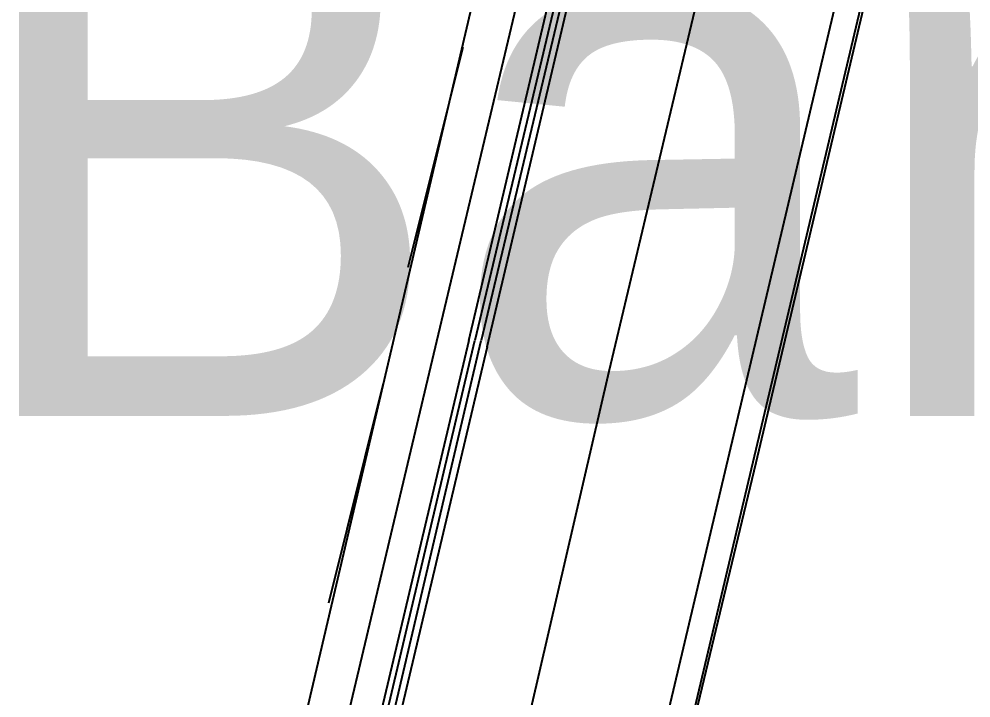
# Model space of a CAD drawing. Header units: feet. Extents: x -84 to 198, y -22 to 181.
# Drawn here: x 113.458 to 115.537, y 61.944 to 63.427 of the extents above; entities that cross this region are included whole.
import ezdxf
from ezdxf.enums import TextEntityAlignment as Align

# ---------------------------------------------------------------- set-up
doc = ezdxf.new("R2010")
doc.units = ezdxf.units.FT
doc.layers.add('A-LINEA', color=7, linetype='CONTINUOUS')
doc.layers.add('A-NOMBRE-ESPACIO', color=2, linetype='CONTINUOUS')

msp = doc.modelspace()

# ---------------------------------------------------------------- linework, layer by layer
at = {"layer": 'A-LINEA'}
for p, q in [((121.8, 90.9511), (114.5867, 60.4578)), ((113.8667, 60.9778), (115.4933, 67.9244)), ((114.6133, 60.8044), (116.2533, 67.7378)), ((114.4267, 63.3644), (114.3067, 62.8844)), ((114.3733, 62.7378), (113.9867, 61.1111)), ((114.2533, 62.6311), (114.1333, 62.1511))]:
    msp.add_line(p, q, dxfattribs=at)
for points in [[(118.2, 75.6978), (115.0667, 62.4578), (114.5867, 60.4578), (117.1867, 59.8444), (117, 59.0311), (123.76, 57.4311), (119.2267, 38.2978), (126.2667, 36.6311)], [(114.44, 62.7244), (114.8267, 64.3644), (114.84, 64.3511), (114.4533, 62.7244)], [(114.48, 62.7111), (114.8667, 64.3511), (114.8533, 64.3511), (114.4667, 62.7244)], [(114.7733, 64.3111), (114.7733, 64.2978), (114.7467, 64.3111), (114.3733, 62.7378)], [(114.3333, 60.8711), (114.7467, 62.6578), (115.12, 64.2311)], [(114.44, 62.7244), (114.04, 61.0311), (114.0533, 61.0178), (114.0533, 61.0311), (114.4533, 62.7244)], [(114.48, 62.7111), (114.08, 61.0178), (114.0667, 61.0178), (114.4667, 62.7244)]]:
    msp.add_lwpolyline(points, dxfattribs=at)

# ---------------------------------------------------------------- texts
at = {"layer": 'A-NOMBRE-ESPACIO'}
msp.add_text('Baño', height=1.2, dxfattribs=at).set_placement((115.2, 62.56), align=Align.CENTER)

doc.saveas('drawing.dxf')
